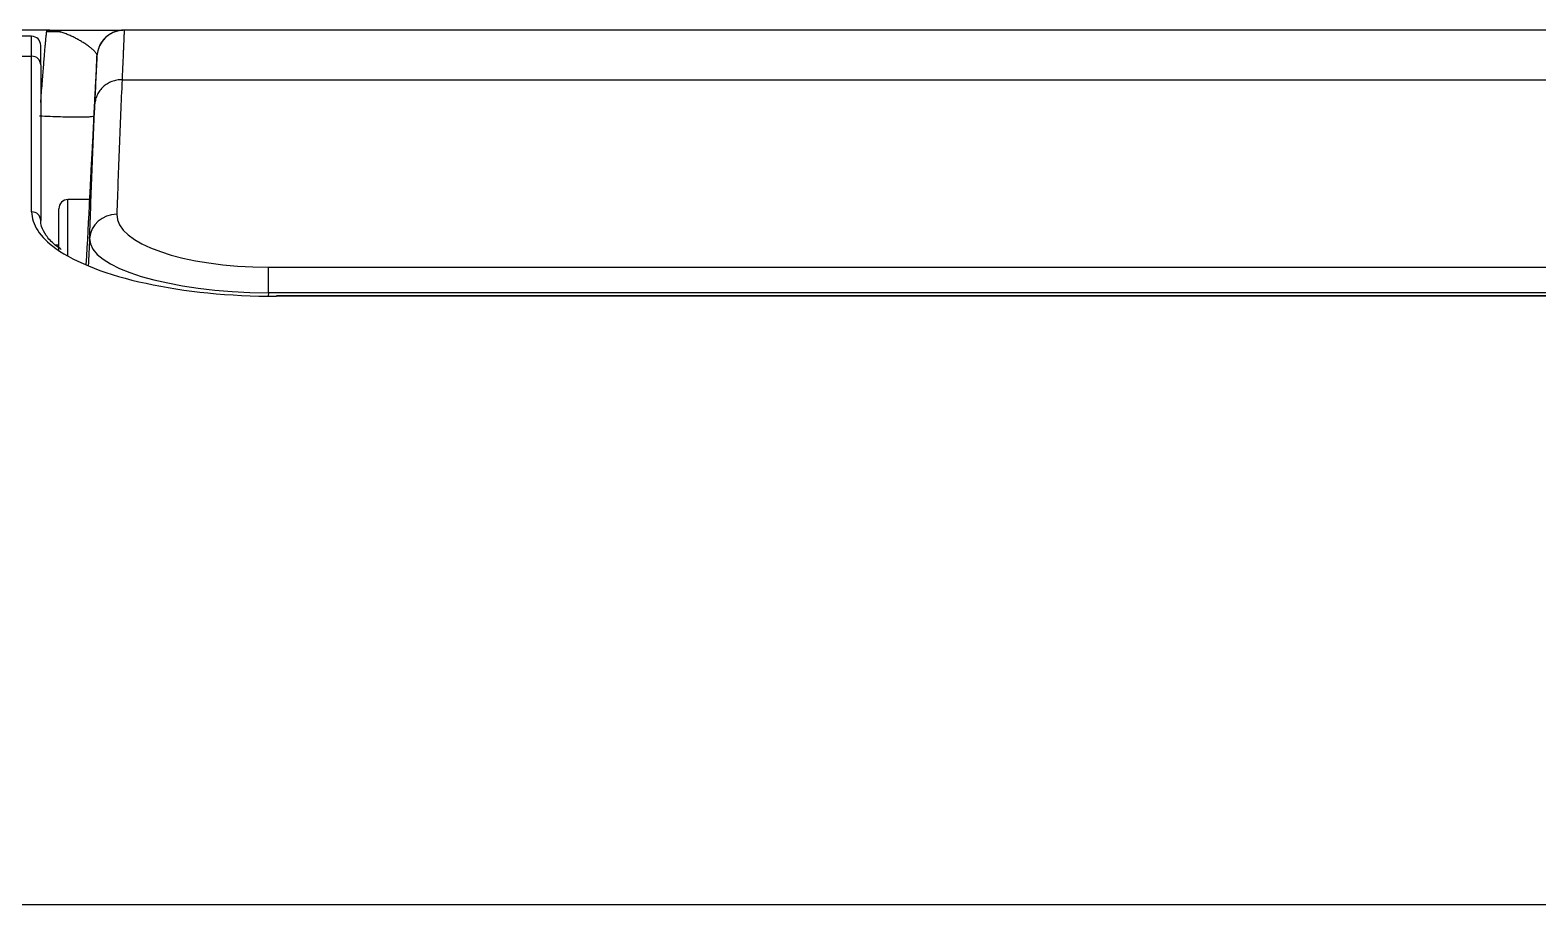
# Model space of a CAD drawing. Extents: x 8541 to 14664, y -60 to 2468.
# Drawn here: x 9920.4 to 10003.5, y 734.4 to 782.6 of the extents above; entities that cross this region are included whole.
import ezdxf

# ---------------------------------------------------------------- set-up
doc = ezdxf.new("R2010")
doc.units = 0
doc.header["$LTSCALE"] = 20
doc.header["$MEASUREMENT"] = 0
doc.layers.get('0').update_dxf_attribs({"linetype": 'CONTINUOUS'})

msp = doc.modelspace()

# ---------------------------------------------------------------- linework, layer by layer
at = {"color": 7, "linetype": 'Continuous'}
for p, q in [((9920.498, 782.277), (9885.351, 782.277)), ((9920.498, 781.184), (9920.498, 782.277)), ((9920.998, 780.711), (9920.998, 781.777)), ((9920.498, 772.603), (9920.498, 781.184)), ((9920.998, 780.711), (9920.998, 772.131)), ((9924.099, 781.195), (9924.098, 781.195)), ((9924.016, 779.617), (9924.016, 779.617)), ((9923.686, 773.277), (9922.5, 773.277)), ((9922.5, 770.164), (9922.5, 773.277)), ((9923.701, 773.231), (9923.687, 773.231)), ((9922, 770.492), (9922, 772.777)), ((9922, 770.771), (9921.8, 770.772)), ((9933.548, 769.558), (10222.652, 769.558)), ((9933.548, 768.14), (9933.538, 767.951)), ((10222.652, 768.14), (9933.548, 768.14)), ((10222.201, 767.976), (9933.998, 767.976)), ((9933.998, 767.948), (9933.998, 767.976)), ((10222.201, 767.948), (9933.998, 767.948))]:
    msp.add_line(p, q, dxfattribs=at)
for centre, radius, start, end in [((9920.498, 781.777), 0.5, 0, 90), ((9925.596, 781.117), 1.5, 90, 177.02277), ((9922.5, 772.777), 0.5, 90, 180)]:
    msp.add_arc(centre, radius, start, end, dxfattribs=at)
for centre, major_axis, ratio, start_param, end_param in [((9920.498, 780.711), (0.5, 0), 0.945376, 0, 1.570796), ((9920.498, 772.131), (0.5, 0), 0.945376, 0, 1.570796), ((9933.998, 772.603), (13.5, 0), 0.344818, 3.141593, 3.588435), ((9925.194, 771.049), (1.499, -0.05), 0.945321, 1.602054, 3.118947), ((9933.708, 772.489), (8.514, 0.062), 0.344169, 3.127685, 4.691098), ((9933.998, 772.603), (13.5, 0), 0.344818, 3.588435, 4.712389), ((9933.708, 771.071), (-10.012, 0.038), 0.292843, 6.275723, 7.839137), ((9933.548, 768.14), (0, 1.5), 0.000001, 4.712389, 5.951134)]:
    msp.add_ellipse(centre, major_axis=major_axis, ratio=ratio, start_param=start_param, end_param=end_param, dxfattribs=at)
for points, degree in [([(9921.338, 782.617), (9909.747, 782.617), (9898.157, 782.617), (9886.566, 782.617)], 3), ([(9922.084, 782.521), (9921.304, 782.528)], 1), ([(10230.609, 782.617), (9925.597, 782.617)], 1), ([(9885.202, 781.184), (9896.967, 781.184), (9908.733, 781.184), (9920.498, 781.184)], 3), ([(9924.099, 781.195), (9924.016, 779.605)], 1), ([(9924.016, 779.617), (9923.905, 777.503), (9923.795, 775.39), (9923.685, 773.277)], 3), ([(9925.483, 779.885), (10230.719, 779.885)], 1), ([(9924.011, 779.447), (9923.902, 777.375), (9923.794, 775.303), (9923.685, 773.231)], 3), ([(9924.002, 779.227), (9923.897, 777.228), (9923.792, 775.23), (9923.687, 773.231)], 3), ([(9923.513, 769.686), (9923.645, 772.175), (9923.777, 774.665), (9923.909, 777.154)], 3), ([(9923.687, 773.231), (9923.688, 773.262), (9923.688, 773.277), (9923.688, 773.277)], 3), ([(9921.928, 770.681), (9921.952, 770.681), (9921.976, 770.681), (9922, 770.681)], 3), ([(9923.697, 771.131), (9923.669, 770.63), (9923.642, 770.129), (9923.615, 769.628)], 3), ([(10273.29, 734.407), (10143.163, 734.407), (10013.036, 734.407), (9882.91, 734.407)], 3)]:
    msp.add_open_spline(points, degree=degree, dxfattribs=at)
for points, knots in [([(9920.999, 778.635), (9921.01, 778.767), (9921.02, 778.896), (9921.044, 779.204), (9921.058, 779.38), (9921.085, 779.719), (9921.098, 779.882), (9921.123, 780.194), (9921.135, 780.344), (9921.158, 780.628), (9921.169, 780.763), (9921.189, 781.017), (9921.199, 781.137), (9921.218, 781.361), (9921.227, 781.466), (9921.243, 781.66), (9921.251, 781.75), (9921.266, 781.914), (9921.273, 781.989), (9921.285, 782.125), (9921.291, 782.186), (9921.302, 782.295), (9921.307, 782.343), (9921.319, 782.467), (9921.326, 782.525), (9921.335, 782.6), (9921.337, 782.617), (9921.338, 782.617)], [0, 0, 0, 0, 0.04757, 0.04757, 0.115601, 0.115601, 0.183632, 0.183632, 0.251662, 0.251662, 0.319693, 0.319693, 0.387724, 0.387724, 0.455755, 0.455755, 0.523785, 0.523785, 0.591816, 0.591816, 0.659847, 0.659847, 0.727877, 0.727877, 0.863939, 0.863939, 1, 1, 1, 1]), ([(9921.338, 782.617), (9921.34, 782.617), (9921.342, 782.617), (9921.346, 782.617), (9921.348, 782.617), (9921.349, 782.617), (9921.349, 782.617), (9921.349, 782.617), (9921.35, 782.617), (9921.35, 782.617), (9921.35, 782.617), (9921.351, 782.617), (9921.355, 782.617), (9921.359, 782.617), (9921.372, 782.617), (9921.38, 782.617), (9921.405, 782.617), (9921.422, 782.617), (9921.472, 782.617), (9921.506, 782.617), (9921.606, 782.617), (9921.673, 782.617), (9921.874, 782.617), (9922.006, 782.617), (9922.269, 782.617), (9922.399, 782.617), (9922.655, 782.617), (9922.782, 782.617), (9923.03, 782.617), (9923.152, 782.617), (9923.391, 782.617), (9923.508, 782.617), (9923.679, 782.617), (9923.735, 782.617), (9923.846, 782.617), (9923.901, 782.617), (9924.062, 782.617), (9924.166, 782.617), (9924.366, 782.617), (9924.461, 782.617), (9924.644, 782.617), (9924.73, 782.617), (9924.894, 782.617), (9924.971, 782.617), (9925.077, 782.617), (9925.129, 782.617), (9925.177, 782.617), (9925.208, 782.617), (9925.223, 782.617), (9925.297, 782.617), (9925.35, 782.617), (9925.441, 782.617), (9925.479, 782.617), (9925.515, 782.617), (9925.52, 782.617), (9925.525, 782.617)], [0, 0, 0, 0, 0.001103, 0.001103, 0.001655, 0.001792, 0.001792, 0.001827, 0.001827, 0.001861, 0.00193, 0.002206, 0.002206, 0.004412, 0.004412, 0.008824, 0.008824, 0.017648, 0.017648, 0.035296, 0.035296, 0.070593, 0.070593, 0.141186, 0.141186, 0.211778, 0.211778, 0.282371, 0.282371, 0.352964, 0.352964, 0.423557, 0.423557, 0.458853, 0.458853, 0.494149, 0.494149, 0.564742, 0.564742, 0.635335, 0.635335, 0.705928, 0.705928, 0.77652, 0.77652, 0.811817, 0.829465, 0.829465, 0.847113, 0.847113, 0.917706, 0.917706, 0.988299, 0.988299, 1, 1, 1, 1]), ([(9924.106, 781.193), (9924.108, 781.223), (9924.101, 781.254), (9924.081, 781.302), (9924.073, 781.319), (9924.052, 781.352), (9924.041, 781.369), (9924.001, 781.421), (9923.968, 781.456), (9923.911, 781.512), (9923.891, 781.53), (9923.848, 781.568), (9923.825, 781.587), (9923.778, 781.625), (9923.753, 781.645), (9923.702, 781.684), (9923.676, 781.704), (9923.595, 781.763), (9923.537, 781.803), (9923.447, 781.863), (9923.417, 781.883), (9923.355, 781.923), (9923.324, 781.943), (9923.229, 782.003), (9923.163, 782.042), (9923.029, 782.118), (9922.961, 782.155), (9922.857, 782.209), (9922.822, 782.226), (9922.752, 782.26), (9922.716, 782.277), (9922.61, 782.326), (9922.537, 782.356), (9922.428, 782.399), (9922.392, 782.413), (9922.319, 782.44), (9922.282, 782.452), (9922.171, 782.488), (9922.096, 782.51), (9921.945, 782.547), (9921.87, 782.563), (9921.718, 782.589), (9921.641, 782.6), (9921.527, 782.61), (9921.489, 782.612), (9921.432, 782.615), (9921.413, 782.616), (9921.385, 782.616), (9921.376, 782.616), (9921.362, 782.617), (9921.357, 782.617), (9921.35, 782.617), (9921.348, 782.617), (9921.346, 782.617), (9921.346, 782.617), (9921.346, 782.617), (9921.346, 782.617), (9921.345, 782.617), (9921.344, 782.617), (9921.343, 782.617), (9921.341, 782.617), (9921.339, 782.617), (9921.338, 782.617)], [0, 0, 0, 0, 0.0625, 0.0625, 0.09375, 0.09375, 0.125, 0.125, 0.1875, 0.1875, 0.21875, 0.21875, 0.25, 0.25, 0.28125, 0.28125, 0.3125, 0.3125, 0.375, 0.375, 0.40625, 0.40625, 0.4375, 0.4375, 0.5, 0.5, 0.5625, 0.5625, 0.59375, 0.59375, 0.625, 0.625, 0.6875, 0.6875, 0.71875, 0.71875, 0.75, 0.75, 0.8125, 0.8125, 0.875, 0.875, 0.9375, 0.9375, 0.96875, 0.96875, 0.984375, 0.984375, 0.992188, 0.992188, 0.996094, 0.996094, 0.998047, 0.998047, 0.998169, 0.998169, 0.998291, 0.998291, 0.998535, 0.999023, 0.999023, 1, 1, 1, 1]), ([(9925.597, 782.617), (9925.502, 782.617), (9925.407, 782.608), (9925.221, 782.572), (9925.129, 782.545), (9924.953, 782.475), (9924.868, 782.431), (9924.708, 782.329), (9924.633, 782.27), (9924.495, 782.139), (9924.433, 782.067), (9924.322, 781.913), (9924.274, 781.831), (9924.195, 781.658), (9924.163, 781.568), (9924.118, 781.384), (9924.104, 781.29), (9924.099, 781.195)], [0, 0, 0, 0, 0.125, 0.125, 0.25, 0.25, 0.375, 0.375, 0.5, 0.5, 0.625, 0.625, 0.75, 0.75, 0.875, 0.875, 1, 1, 1, 1]), ([(9925.597, 782.617), (9925.597, 782.617), (9925.597, 782.614), (9925.597, 782.603), (9925.597, 782.588), (9925.597, 782.578), (9925.596, 782.551), (9925.595, 782.534), (9925.594, 782.494), (9925.593, 782.47), (9925.591, 782.415), (9925.59, 782.384), (9925.588, 782.329), (9925.587, 782.309), (9925.586, 782.268), (9925.585, 782.246), (9925.582, 782.176), (9925.58, 782.124), (9925.575, 782.009), (9925.572, 781.947), (9925.567, 781.811), (9925.564, 781.738), (9925.557, 781.583), (9925.554, 781.501), (9925.548, 781.371), (9925.546, 781.327), (9925.542, 781.236), (9925.54, 781.19), (9925.534, 781.05), (9925.53, 780.953), (9925.521, 780.752), (9925.517, 780.649), (9925.507, 780.438), (9925.498, 780.222), (9925.488, 779.999), (9925.483, 779.885)], [0, 0, 0, 0, 0.0625, 0.125, 0.125, 0.1875, 0.1875, 0.25, 0.25, 0.3125, 0.3125, 0.375, 0.375, 0.40625, 0.40625, 0.4375, 0.4375, 0.5, 0.5, 0.5625, 0.5625, 0.625, 0.625, 0.6875, 0.6875, 0.71875, 0.71875, 0.75, 0.75, 0.8125, 0.8125, 0.875, 0.875, 0.9375, 1, 1, 1, 1]), ([(9923.985, 778.547), (9923.99, 778.657), (9924, 778.873), (9924.009, 779.083), (9924.018, 779.288), (9924.023, 779.388), (9924.031, 779.583), (9924.036, 779.677), (9924.042, 779.814), (9924.044, 779.859), (9924.048, 779.947), (9924.05, 779.99), (9924.055, 780.116), (9924.059, 780.196), (9924.066, 780.347), (9924.069, 780.418), (9924.074, 780.55), (9924.08, 780.671), (9924.084, 780.772), (9924.087, 780.839), (9924.088, 780.861), (9924.089, 780.901), (9924.09, 780.92), (9924.092, 780.972), (9924.093, 781.003), (9924.095, 781.056), (9924.096, 781.078), (9924.098, 781.117), (9924.098, 781.132), (9924.099, 781.158), (9924.099, 781.168), (9924.099, 781.182), (9924.099, 781.192), (9924.099, 781.195), (9924.099, 781.195)], [0, 0, 0, 0, 0.0625, 0.125, 0.125, 0.1875, 0.1875, 0.25, 0.25, 0.28125, 0.28125, 0.3125, 0.3125, 0.375, 0.375, 0.4375, 0.4375, 0.5, 0.5625, 0.5625, 0.59375, 0.59375, 0.625, 0.625, 0.6875, 0.6875, 0.75, 0.75, 0.8125, 0.8125, 0.875, 0.875, 0.9375, 1, 1, 1, 1]), ([(9925.483, 779.885), (9925.388, 779.886), (9925.293, 779.878), (9925.107, 779.845), (9925.015, 779.82), (9924.839, 779.754), (9924.754, 779.713), (9924.594, 779.617), (9924.519, 779.562), (9924.381, 779.439), (9924.318, 779.371), (9924.208, 779.225), (9924.16, 779.148), (9924.081, 778.985), (9924.049, 778.9), (9924.004, 778.726), (9923.99, 778.637), (9923.985, 778.547)], [0, 0, 0, 0, 0.125, 0.125, 0.25, 0.25, 0.375, 0.375, 0.5, 0.5, 0.625, 0.625, 0.75, 0.75, 0.875, 0.875, 1, 1, 1, 1]), ([(9924.011, 779.447), (9924.012, 779.464), (9924.013, 779.479), (9924.014, 779.507), (9924.014, 779.52), (9924.015, 779.554), (9924.016, 779.57), (9924.016, 779.596), (9924.017, 779.604), (9924.017, 779.613), (9924.017, 779.615), (9924.016, 779.616)], [0, 0, 0, 0, 0.134026, 0.134026, 0.268051, 0.268051, 0.536102, 0.536102, 0.804154, 0.804154, 1, 1, 1, 1]), ([(9925.483, 779.885), (9925.428, 778.649), (9925.376, 777.413), (9925.28, 774.94), (9925.235, 773.703), (9925.194, 772.467)], [0, 0, 0, 0, 0.5, 0.5, 1, 1, 1, 1]), ([(9923.909, 777.154), (9923.914, 777.266), (9923.924, 777.485), (9923.934, 777.697), (9923.943, 777.903), (9923.948, 778.004), (9923.956, 778.198), (9923.961, 778.291), (9923.969, 778.471), (9923.973, 778.557), (9923.978, 778.679), (9923.98, 778.719), (9923.983, 778.796), (9923.985, 778.833), (9923.99, 778.939), (9923.993, 779.005), (9923.998, 779.124), (9924, 779.178), (9924.002, 779.227)], [0, 0, 0, 0, 0.125, 0.25, 0.25, 0.375, 0.375, 0.5, 0.5, 0.625, 0.625, 0.6875, 0.6875, 0.75, 0.75, 0.875, 0.875, 1, 1, 1, 1]), ([(9923.697, 771.131), (9923.738, 772.367), (9923.782, 773.603), (9923.878, 776.075), (9923.93, 777.311), (9923.985, 778.547)], [0, 0, 0, 0, 0.5, 0.5, 1, 1, 1, 1]), ([(9923.883, 777.854), (9923.88, 777.854), (9923.878, 777.853), (9923.836, 777.845), (9923.779, 777.838), (9923.629, 777.826), (9923.536, 777.822), (9923.318, 777.816), (9923.193, 777.815), (9922.915, 777.815), (9922.763, 777.816), (9922.437, 777.822), (9922.264, 777.826), (9921.902, 777.837), (9921.713, 777.843), (9921.329, 777.859), (9921.133, 777.868), (9920.937, 777.878)], [0, 0, 0, 0, 0.010427, 0.010427, 0.151794, 0.151794, 0.293162, 0.293162, 0.43453, 0.43453, 0.575897, 0.575897, 0.717265, 0.717265, 0.858632, 0.858632, 1, 1, 1, 1]), ([(9922.133, 770.536), (9922.011, 770.615), (9921.646, 770.87), (9921.266, 771.309), (9921.036, 771.758), (9920.996, 772.022), (9920.998, 772.131)], [0, 0, 0, 0, 0.137252, 0.45071, 0.766455, 1, 1, 1, 1])]:
    msp.add_open_spline(points, degree=3, knots=knots, dxfattribs=at)

doc.saveas('drawing.dxf')
